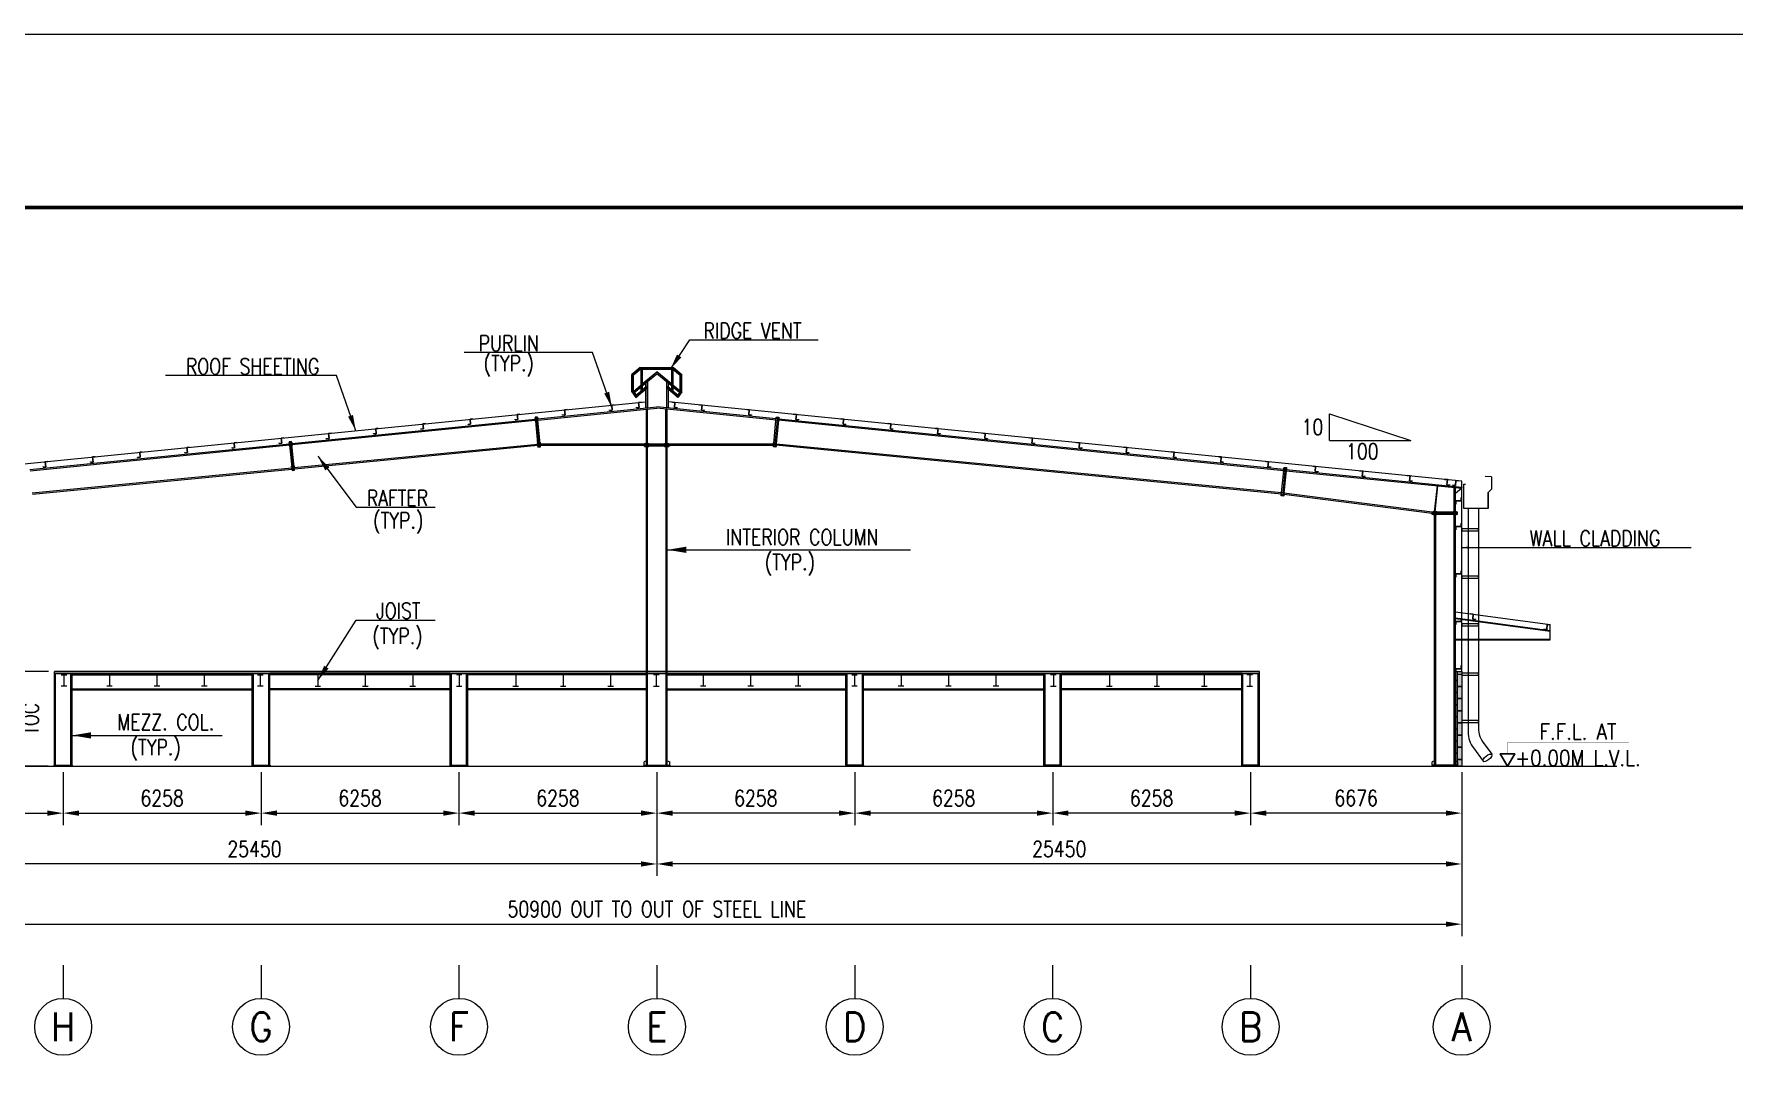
# Model space of a CAD drawing. Header units: millimetres. Extents: x 68421 to 1479662, y -51504 to 144751.
# Drawn here: x 819711 to 873470, y 69623 to 102496 of the extents above; entities that cross this region are included whole.
import ezdxf
from ezdxf.enums import TextEntityAlignment as Align

# ---------------------------------------------------------------- set-up
doc = ezdxf.new("R2010")
doc.units = ezdxf.units.MM
doc.header["$LTSCALE"] = 0.35
doc.header["$MEASUREMENT"] = 0
doc.linetypes.add('CENTER', pattern=[6884.562, 4302.852, -860.57, 860.57, -860.57])
doc.linetypes.add('CONTIN', pattern=[0, 0, 0])
doc.layers.get('0').update_dxf_attribs({"linetype": 'CONTIN'})
doc.layers.get('Defpoints').update_dxf_attribs({"linetype": 'CONTINUOUS'})
doc.layers.add('bORDER', color=1, linetype='CONTINUOUS', lineweight=70)
doc.styles.add('ARIAL', font='arial.ttf', dxfattribs={"width": 0.7})
doc.styles.add('ROMANT', font='simplex.shx')
doc.styles.add('S', font='simplex.shx')
doc.styles.add('SIMPLEX', font='simplex.shx', dxfattribs={"width": 0.8})
doc.dimstyles.new('FOR PLAN', dxfattribs={"dimscale": 115, "dimtxt": 2, "dimasz": 2, "dimexe": 1.5, "dimexo": 0.75, "dimgap": 0.9, "dimtad": 1, "dimdec": 0, "dimzin": 0, "dimdsep": 46, "dimtxsty": 'SIMPLEX', "dimcen": 0.09, "dimclrd": 6, "dimclre": 6, "dimclrt": 7, "dimadec": 0, "dimazin": 0, "dimtfac": 1, "dimtdec": 0, "dimtmove": 0, "dimatfit": 3, "dimfxl": 1, "dimtolj": 1, "dimtzin": 0, "dimlwd": 0, "dimlwe": 0, "dimarcsym": 0})

# ---------------------------------------------------------------- blocks, each defined once
blk = doc.blocks.new('*D24')
at = {"color": 6, "linetype": 'ByBlock', "lineweight": 0}
for p, q in [((813958, 79162), (813958, 73983)), ((864858, 79162), (864858, 73983)), ((814458, 74358), (864358, 74358))]:
    blk.add_line(p, q, dxfattribs=at)
at = {"color": 6, "linetype": 'Continuous', "lineweight": 5}
for points in [[(814458, 74442), (814458, 74275), (813958, 74358)], [(864358, 74275), (864358, 74442), (864858, 74358)]]:
    blk.add_solid(points, dxfattribs=at)
at = {"layer": 'Defpoints', "color": 0, "linetype": 'Continuous', "lineweight": 5}
for p in [(813958, 79349), (864858, 79349), (864858, 74358)]:
    blk.add_point(p, dxfattribs=at)
at = {"color": 7, "linetype": 'Continuous', "lineweight": 0, "insert": (839408, 74833), "char_height": 500, "attachment_point": 5, "style": 'SIMPLEX'}
blk.add_mtext('\\A1;{50900 \\Fsimplex.shx|c1;OUT TO OUT OF STEEL LINE }', dxfattribs=at)
blk = doc.blocks.new('*D25')
at = {"color": 6, "linetype": 'ByBlock', "lineweight": 0}
for p, q in [((839408, 79162), (839408, 75886)), ((864858, 79162), (864858, 75886)), ((864358, 76261), (839908, 76261))]:
    blk.add_line(p, q, dxfattribs=at)
at = {"color": 6, "linetype": 'Continuous', "lineweight": 5}
for points in [[(839908, 76345), (839908, 76178), (839408, 76261)], [(864358, 76178), (864358, 76345), (864858, 76261)]]:
    blk.add_solid(points, dxfattribs=at)
at = {"layer": 'Defpoints', "color": 0, "linetype": 'Continuous', "lineweight": 5}
for p in [(839408, 79349), (864858, 79349), (839408, 76261)]:
    blk.add_point(p, dxfattribs=at)
at = {"color": 7, "linetype": 'Continuous', "lineweight": 0, "insert": (852133, 76736), "char_height": 500, "attachment_point": 5, "style": 'SIMPLEX'}
blk.add_mtext('\\A1;{25450}', dxfattribs=at)
blk = doc.blocks.new('*D26')
at = {"color": 6, "linetype": 'ByBlock', "lineweight": 0}
for p, q in [((813958, 79162), (813958, 75886)), ((839408, 79162), (839408, 75886)), ((838908, 76261), (814458, 76261))]:
    blk.add_line(p, q, dxfattribs=at)
at = {"color": 6, "linetype": 'Continuous', "lineweight": 5}
for points in [[(814458, 76345), (814458, 76178), (813958, 76261)], [(838908, 76178), (838908, 76345), (839408, 76261)]]:
    blk.add_solid(points, dxfattribs=at)
at = {"layer": 'Defpoints', "color": 0, "linetype": 'Continuous', "lineweight": 5}
for p in [(813958, 79349), (839408, 79349), (813958, 76261)]:
    blk.add_point(p, dxfattribs=at)
at = {"color": 7, "linetype": 'Continuous', "lineweight": 0, "insert": (826683, 76736), "char_height": 500, "attachment_point": 5, "style": 'SIMPLEX'}
blk.add_mtext('\\A1;{25450}', dxfattribs=at)
blk = doc.blocks.new('*D27')
at = {"color": 6, "linetype": 'ByBlock', "lineweight": 0}
for p, q in [((858182, 79162), (858182, 77493)), ((864858, 79162), (864858, 77493)), ((864358, 77868), (858682, 77868))]:
    blk.add_line(p, q, dxfattribs=at)
at = {"color": 6, "linetype": 'Continuous', "lineweight": 5}
for points in [[(858682, 77952), (858682, 77785), (858182, 77868)], [(864358, 77785), (864358, 77952), (864858, 77868)]]:
    blk.add_solid(points, dxfattribs=at)
at = {"layer": 'Defpoints', "color": 0, "linetype": 'Continuous', "lineweight": 5}
for p in [(858182, 79349), (864858, 79349), (858182, 77868)]:
    blk.add_point(p, dxfattribs=at)
at = {"color": 7, "linetype": 'Continuous', "lineweight": 0, "insert": (861520, 78343), "char_height": 500, "attachment_point": 5, "style": 'SIMPLEX'}
blk.add_mtext('\\A1;{6676}', dxfattribs=at)
blk = doc.blocks.new('*D28')
at = {"color": 6, "linetype": 'ByBlock', "lineweight": 0}
for p, q in [((851924, 79162), (851924, 77493)), ((858182, 79162), (858182, 77493)), ((857682, 77868), (852424, 77868))]:
    blk.add_line(p, q, dxfattribs=at)
at = {"color": 6, "linetype": 'Continuous', "lineweight": 5}
for points in [[(852424, 77952), (852424, 77785), (851924, 77868)], [(857682, 77785), (857682, 77952), (858182, 77868)]]:
    blk.add_solid(points, dxfattribs=at)
at = {"layer": 'Defpoints', "color": 0, "linetype": 'Continuous', "lineweight": 5}
for p in [(851924, 79349), (858182, 79349), (851924, 77868)]:
    blk.add_point(p, dxfattribs=at)
at = {"color": 7, "linetype": 'Continuous', "lineweight": 0, "insert": (855053, 78343), "char_height": 500, "attachment_point": 5, "style": 'SIMPLEX'}
blk.add_mtext('\\A1;6258', dxfattribs=at)
blk = doc.blocks.new('*D29')
at = {"color": 6, "linetype": 'ByBlock', "lineweight": 0}
for p, q in [((845666, 79162), (845666, 77493)), ((851924, 79162), (851924, 77493)), ((851424, 77868), (846166, 77868))]:
    blk.add_line(p, q, dxfattribs=at)
at = {"color": 6, "linetype": 'Continuous', "lineweight": 5}
for points in [[(846166, 77952), (846166, 77785), (845666, 77868)], [(851424, 77785), (851424, 77952), (851924, 77868)]]:
    blk.add_solid(points, dxfattribs=at)
at = {"layer": 'Defpoints', "color": 0, "linetype": 'Continuous', "lineweight": 5}
for p in [(845666, 79349), (851924, 79349), (845666, 77868)]:
    blk.add_point(p, dxfattribs=at)
at = {"color": 7, "linetype": 'Continuous', "lineweight": 0, "insert": (848795, 78343), "char_height": 500, "attachment_point": 5, "style": 'SIMPLEX'}
blk.add_mtext('\\A1;6258', dxfattribs=at)
blk = doc.blocks.new('*D30')
at = {"color": 6, "linetype": 'ByBlock', "lineweight": 0}
for p, q in [((839408, 79162), (839408, 77493)), ((845666, 79162), (845666, 77493)), ((845166, 77868), (839908, 77868))]:
    blk.add_line(p, q, dxfattribs=at)
at = {"color": 6, "linetype": 'Continuous', "lineweight": 5}
for points in [[(839908, 77952), (839908, 77785), (839408, 77868)], [(845166, 77785), (845166, 77952), (845666, 77868)]]:
    blk.add_solid(points, dxfattribs=at)
at = {"layer": 'Defpoints', "color": 0, "linetype": 'Continuous', "lineweight": 5}
for p in [(839408, 79349), (845666, 79349), (839408, 77868)]:
    blk.add_point(p, dxfattribs=at)
at = {"color": 7, "linetype": 'Continuous', "lineweight": 0, "insert": (842537, 78343), "char_height": 500, "attachment_point": 5, "style": 'SIMPLEX'}
blk.add_mtext('\\A1;6258', dxfattribs=at)
blk = doc.blocks.new('*D31')
at = {"color": 6, "linetype": 'ByBlock', "lineweight": 0}
for p, q in [((813958, 79162), (813958, 77493)), ((820634, 79162), (820634, 77493)), ((814458, 77868), (820134, 77868))]:
    blk.add_line(p, q, dxfattribs=at)
at = {"color": 6, "linetype": 'Continuous', "lineweight": 5}
for points in [[(814458, 77952), (814458, 77785), (813958, 77868)], [(820134, 77785), (820134, 77952), (820634, 77868)]]:
    blk.add_solid(points, dxfattribs=at)
at = {"layer": 'Defpoints', "color": 0, "linetype": 'Continuous', "lineweight": 5}
for p in [(813958, 79349), (820634, 79349), (820634, 77868)]:
    blk.add_point(p, dxfattribs=at)
at = {"color": 7, "linetype": 'Continuous', "lineweight": 0, "insert": (817296, 78343), "char_height": 500, "attachment_point": 5, "style": 'SIMPLEX'}
blk.add_mtext('\\A1;{6676}', dxfattribs=at)
blk = doc.blocks.new('*D32')
at = {"color": 6, "linetype": 'ByBlock', "lineweight": 0}
for p, q in [((820634, 79162), (820634, 77493)), ((826892, 79162), (826892, 77493)), ((821134, 77868), (826392, 77868))]:
    blk.add_line(p, q, dxfattribs=at)
at = {"color": 6, "linetype": 'Continuous', "lineweight": 5}
for points in [[(821134, 77952), (821134, 77785), (820634, 77868)], [(826392, 77785), (826392, 77952), (826892, 77868)]]:
    blk.add_solid(points, dxfattribs=at)
at = {"layer": 'Defpoints', "color": 0, "linetype": 'Continuous', "lineweight": 5}
for p in [(820634, 79349), (826892, 79349), (826892, 77868)]:
    blk.add_point(p, dxfattribs=at)
at = {"color": 7, "linetype": 'Continuous', "lineweight": 0, "insert": (823763, 78343), "char_height": 500, "attachment_point": 5, "style": 'SIMPLEX'}
blk.add_mtext('\\A1;6258', dxfattribs=at)
blk = doc.blocks.new('*D33')
at = {"color": 6, "linetype": 'ByBlock', "lineweight": 0}
for p, q in [((826892, 79162), (826892, 77493)), ((833150, 79162), (833150, 77493)), ((827392, 77868), (832650, 77868))]:
    blk.add_line(p, q, dxfattribs=at)
at = {"color": 6, "linetype": 'Continuous', "lineweight": 5}
for points in [[(827392, 77952), (827392, 77785), (826892, 77868)], [(832650, 77785), (832650, 77952), (833150, 77868)]]:
    blk.add_solid(points, dxfattribs=at)
at = {"layer": 'Defpoints', "color": 0, "linetype": 'Continuous', "lineweight": 5}
for p in [(826892, 79349), (833150, 79349), (833150, 77868)]:
    blk.add_point(p, dxfattribs=at)
at = {"color": 7, "linetype": 'Continuous', "lineweight": 0, "insert": (830021, 78343), "char_height": 500, "attachment_point": 5, "style": 'SIMPLEX'}
blk.add_mtext('\\A1;6258', dxfattribs=at)
blk = doc.blocks.new('*D34')
at = {"color": 6, "linetype": 'ByBlock', "lineweight": 0}
for p, q in [((833150, 79162), (833150, 77493)), ((839408, 79162), (839408, 77493)), ((833650, 77868), (838908, 77868))]:
    blk.add_line(p, q, dxfattribs=at)
at = {"color": 6, "linetype": 'Continuous', "lineweight": 5}
for points in [[(833650, 77952), (833650, 77785), (833150, 77868)], [(838908, 77785), (838908, 77952), (839408, 77868)]]:
    blk.add_solid(points, dxfattribs=at)
at = {"layer": 'Defpoints', "color": 0, "linetype": 'Continuous', "lineweight": 5}
for p in [(833150, 79349), (839408, 79349), (839408, 77868)]:
    blk.add_point(p, dxfattribs=at)
at = {"color": 7, "linetype": 'Continuous', "lineweight": 0, "insert": (836279, 78343), "char_height": 500, "attachment_point": 5, "style": 'SIMPLEX'}
blk.add_mtext('\\A1;6258', dxfattribs=at)
blk = doc.blocks.new('ZCOL')
for p, q in [((10.2, 0), (0, 0)), ((0, 0), (0, -25.4)), ((10.2, -2.5), (10.2, 0)), ((-10.2, -25.4), (-10.2, -22.9)), ((0, -25.4), (-10.2, -25.4))]:
    blk.add_line(p, q)
blk = doc.blocks.new('A$C6AC2533B')
at = {"const_width": 5}
blk.add_lwpolyline([(1, 433), (1, 817), (4182, 817)], dxfattribs=at)
at = {"color": 1}
blk.add_lwpolyline([(1, 0), (251, 433), (-249, 433)], close=True, dxfattribs=at)
blk.add_solid([(-249, 433), (251, 433), (0, 0), (-249, 433)], dxfattribs=at)
blk = doc.blocks.new('A$C30A86DD2')
at = {"color": 1, "lineweight": 20}
for p, q in [((0, 358), (176, 358)), ((176, 0), (0, 0)), ((88, 358), (88, 0))]:
    blk.add_line(p, q, dxfattribs=at)
blk = doc.blocks.new('A1-SHEET')
at = {"layer": 'bORDER', "color": 5, "const_width": 0.75}
blk.add_lwpolyline([(-129.02, 593.98), (-840, 593.98), (-840, 0), (-129.02, 0)], dxfattribs=at)
at = {"style": 'ARIAL'}
for tag, height, p in [('00', 2.28, (-118.81, 164.19)), ('16.DEC.14', 2.28, (-102.91, 164.19)), ('ISSUED_FOR_PROPOSAL', 2.28, (-64.79, 164.19)), ('--', 2.28, (-29.6, 164.19)), ('PMJ', 2.28, (-17.64, 164.19)), ('PMJ', 2.28, (-5.37, 164.19)), ('WAREHOUSE', 3.6, (-65.79, 143.67)), ('GHANA_COMMODITY_EXCHANGE', 3.6, (-62.51, 122.94)), ('CNNN-XXX', 2.28, (-104.32, 22.4)), ('01', 2.28, (-68.58, 22.4)), ('01', 2.28, (-38.97, 22.4)), ('16.DEC.14', 2.28, (-11.38, 22.4)), ('COLUMN_LAYOUT_PLAN', 3.6, (-68.41, 9.17)), ('01', 3.6, (-11.52, 7.45))]:
    blk.add_attdef(tag, text='', height=height, dxfattribs=at).set_placement(p, align=Align.MIDDLE_CENTER)
blk = doc.blocks.new('*D37')
at = {"color": 6, "linetype": 'ByBlock', "lineweight": 0}
for p, q in [((820167, 82349), (818751, 82349)), ((819126, 79849), (819126, 81849)), ((820163, 79349), (818751, 79349))]:
    blk.add_line(p, q, dxfattribs=at)
at = {"color": 6, "linetype": 'Continuous', "lineweight": 5}
for points in [[(819209, 81849), (819042, 81849), (819126, 82349)], [(819042, 79849), (819209, 79849), (819126, 79349)]]:
    blk.add_solid(points, dxfattribs=at)
at = {"layer": 'Defpoints', "color": 0, "linetype": 'Continuous', "lineweight": 5}
for p in [(819126, 82349), (820354, 82349), (820350, 79349)]:
    blk.add_point(p, dxfattribs=at)
at = {"color": 7, "linetype": 'Continuous', "lineweight": 0, "char_height": 500, "attachment_point": 5, "rotation": 90, "style": 'SIMPLEX'}
for s, insert in [('\\A1;{3000', (818651, 80849)), ('TOC}', (819601, 80849))]:
    blk.add_mtext(s, dxfattribs=dict(at, insert=insert))
blk = doc.blocks.new('A$C75F93C69')
at = {"lineweight": 0}
for p, q in [((97, 472), (0, 391)), ((98, 469), (3, 389)), ((104, 454), (18, 382)), ((97, 472), (489, 472)), ((104, 454), (97, 472)), ((98, 469), (488, 469)), ((104, 468), (104, 193)), ((104, 468), (121, 468)), ((119, 468), (119, 193)), ((121, 468), (121, 193)), ((121, 454), (464, 454)), ((121, 280), (293, 424)), ((121, 277), (293, 421)), ((121, 257), (293, 401)), ((464, 280), (293, 424)), ((464, 277), (293, 421)), ((464, 257), (293, 401)), ((464, 468), (464, 193)), ((482, 468), (464, 468)), ((467, 468), (467, 193)), ((482, 454), (489, 472)), ((482, 468), (482, 193)), ((482, 454), (568, 382)), ((488, 469), (583, 389)), ((489, 472), (586, 391)), ((0, 189), (0, 391)), ((18, 382), (0, 391)), ((3, 190), (3, 389)), ((18, 194), (18, 382)), ((18, 193), (104, 265)), ((20, 192), (104, 262)), ((28, 179), (104, 242)), ((52, 132), (178, 238)), ((54, 130), (180, 236)), ((121, 210), (169, 250)), ((159, 289), (159, 242)), ((159, 219), (159, 73)), ((162, 291), (162, 244)), ((162, 221), (162, 0)), ((169, 250), (180, 236)), ((182, 308), (182, 73)), ((404, 308), (404, 73)), ((417, 250), (406, 236)), ((532, 130), (406, 236)), ((534, 132), (408, 238)), ((464, 210), (417, 250)), ((424, 291), (424, 244)), ((424, 221), (424, 0)), ((427, 289), (427, 242)), ((427, 219), (427, 73)), ((568, 194), (482, 265)), ((566, 192), (482, 262)), ((557, 179), (482, 242)), ((568, 382), (586, 391)), ((568, 194), (568, 382)), ((583, 190), (583, 389)), ((586, 189), (586, 391)), ((18, 194), (0, 189)), ((0, 189), (46, 123)), ((3, 190), (48, 125)), ((18, 194), (49, 150)), ((42, 144), (104, 195)), ((42, 144), (54, 130)), ((46, 123), (60, 134)), ((59, 135), (60, 134)), ((121, 193), (104, 193)), ((159, 73), (159, 0)), ((159, 0), (182, 0)), ((182, 73), (182, 0)), ((404, 73), (404, 0)), ((427, 0), (404, 0)), ((427, 73), (427, 0)), ((464, 193), (482, 193)), ((543, 144), (482, 195)), ((526, 135), (525, 134)), ((540, 123), (525, 134)), ((543, 144), (532, 130)), ((568, 194), (537, 150)), ((583, 190), (538, 125)), ((586, 189), (540, 123)), ((568, 194), (586, 189))]:
    blk.add_line(p, q, dxfattribs=at)

msp = doc.modelspace()

# ---------------------------------------------------------------- hatches: boundary and pattern name
at = {"linetype": 'Continuous', "lineweight": 0}
h = msp.add_hatch(dxfattribs=at)
h.set_pattern_fill('CHECKERED', color=251, scale=25)
h.set_pattern_definition([(0, (5567.81, -51890.243), (25, 25), [25, -25]), (90, (5580.31, -51877.743), (-25, 25), [25, -25])])
h.paths.add_polyline_path([(858461.34809, 82278.86676), (820354.24786, 82278.86676), (820354.24788, 82349.20187), (858461.34809, 82349.20187)])
h = msp.add_hatch(dxfattribs=at)
h.set_pattern_fill('CHECKERED', color=251, scale=25)
h.set_pattern_definition([(0, (5567.798, -35342.798), (25, 25), [25, -25]), (90, (5580.298, -35330.298), (-25, 25), [25, -25])])
h.paths.add_polyline_path([(820963.34954, 82278.86269), (827186.98411, 82278.86269)], flags=16)
h = msp.add_hatch(dxfattribs=at)
h.set_pattern_fill('CHECKERED', color=251, scale=25, angle=180)
h.set_pattern_definition([(180, (1673247.798, -35342.798), (-25, 25), [25, -25]), (90, (1673235.298, -35330.298), (25, 25), [25, -25])])
h.paths.add_polyline_path([(857852.24643, 82278.86269), (851628.61186, 82278.86269)], flags=16)
at = {"lineweight": 0}
msp.add_hatch(color=254, dxfattribs=at).paths.add_polyline_path([(864657.78451, 79349.20187), (864657.78451, 82349.20187), (864857.79799, 82349.20187), (864857.79799, 79349.20187)])
h = msp.add_hatch(dxfattribs=at)
h.set_pattern_fill('AR-B816C', color=252, scale=24, angle=90, style=0)
h.set_pattern_definition([(90, (1722761.45, -297895.15), (192, 192), [375, -9]), (90, (1722770.45, -298087.15), (192, 192), [375, -9]), (7e-15, (1722761.45, -297895.15), (192, -192), [-201, 183]), (7e-15, (1722761.45, -297904.15), (192, -192), [-201, 183])])
h.paths.add_polyline_path([(864857.79799, 82349.20187), (864857.79799, 79349.20187), (864657.78451, 79349.20187), (864657.78451, 82349.20187)])

# ---------------------------------------------------------------- linework, layer by layer
at = {"color": 5, "lineweight": 0}
for p, q in [((813957.79799, 88364.10604), (839047.79799, 90873.1064)), ((864857.79799, 88364.10604), (839767.79799, 90873.1064)), ((864857.79799, 82349.20187), (864857.79799, 88364.10604))]:
    msp.add_line(p, q, dxfattribs=at)
at = {"lineweight": 0}
for p, q in [((827862.21091, 89553.54782), (835560.22464, 90323.3479)), ((835659.42017, 90352.76834), (835533.05005, 90340.13064)), ((835630.35474, 90388.15204), (835554.53296, 90380.56904)), ((835554.53296, 90380.56904), (835648.04175, 89440.48114)), ((835592.44458, 90384.36104), (835685.9524, 89444.27224)), ((835723.86353, 89448.06424), (835630.35474, 90388.15204)), ((835636.0465, 90330.93008), (839407.79799, 90708.10459)), ((835639.81724, 90293.021), (839407.79799, 90669.81917)), ((839078.25019, 89541.61935), (839078.25053, 90631.86441)), ((839116.35019, 89541.61935), (839116.35053, 90635.67441)), ((843179.54947, 90330.93008), (839407.79799, 90708.10459)), ((843175.77873, 90293.021), (839407.79799, 90669.81917)), ((839693.65089, 89541.61935), (839693.65055, 90635.67441)), ((839731.75088, 89541.61935), (839731.75054, 90631.86441)), ((843091.73244, 89448.06424), (843185.24123, 90388.15204)), ((843223.15139, 90384.36104), (843129.64357, 89444.27224)), ((843156.1758, 90352.76834), (843282.54592, 90340.13064)), ((843261.06301, 90380.56904), (843167.55422, 89440.48114)), ((843185.24123, 90388.15204), (843261.06301, 90380.56904)), ((859233.8337, 88725.50435), (843255.37133, 90323.3479)), ((827866.05163, 89515.64425), (835563.99538, 90285.43881)), ((835667.00269, 90276.94504), (835540.63208, 90264.30834)), ((843148.59328, 90276.94504), (843274.96389, 90264.30834)), ((859229.99282, 88687.5992), (843251.60059, 90285.43881)), ((819581.76227, 88725.50435), (827786.38905, 89545.96565)), ((819585.60315, 88687.5992), (827790.22977, 89508.06206)), ((827939.60611, 88789.7451), (835638.71129, 89534.28464)), ((827943.44596, 88751.85015), (835642.47997, 89496.39625)), ((835737.76441, 89564.32394), (835611.39429, 89551.68724)), ((835745.34644, 89488.50264), (835618.97681, 89475.86494)), ((835648.04175, 89440.48114), (835723.86353, 89448.06424)), ((839078.24698, 79387.30182), (839078.25017, 89466.1844)), ((839116.34697, 79387.30183), (839116.35016, 89466.1844)), ((839699.24888, 79387.3019), (839699.25123, 89466.1844)), ((839737.34887, 79387.3019), (839737.35124, 89466.1844)), ((843070.24953, 89488.50264), (843196.61916, 89475.86494)), ((843077.83156, 89564.32394), (843204.20168, 89551.68724)), ((843167.55422, 89440.48114), (843091.73244, 89448.06424)), ((859155.26076, 87950.82007), (843173.116, 89496.39625)), ((859159.05226, 87988.73417), (843176.88468, 89534.28464)), ((819656.54372, 87988.73417), (827863.75917, 88782.41035)), ((819660.33522, 87950.82007), (827867.59903, 88744.51526)), ((859149.62111, 87894.42167), (859241.1299, 88797.50947)), ((859279.04006, 88793.71847), (859187.53224, 87890.62967)), ((859212.06447, 88762.12577), (859338.43459, 88749.48807)), ((859316.95168, 88789.92647), (859225.44289, 87886.83857)), ((859241.1299, 88797.50947), (859316.95168, 88789.92647)), ((864857.79799, 88163.10887), (859309.65557, 88717.92218)), ((859204.48195, 88686.30247), (859330.85256, 88673.66577)), ((864857.79799, 88124.81855), (859305.81468, 88680.01701)), ((864078.76405, 88211.89137), (863993.02419, 87390.06127)), ((864018.24257, 87387.02907), (864103.98232, 88208.85907)), ((859128.1382, 87934.86007), (859254.50783, 87922.22237)), ((859135.72023, 88010.68137), (859262.09035, 87998.04467)), ((859225.44289, 87886.83857), (859149.62111, 87894.42167)), ((863928.59413, 87342.4503), (859230.90676, 87941.47927)), ((863928.59413, 87381.02509), (859234.70412, 87979.45287)), ((864619.69426, 87387.30247), (864619.69826, 88148.62853)), ((864657.79426, 87387.30247), (864657.79827, 88144.81853)), ((863928.59413, 87387.30147), (864714.94423, 87387.30247)), ((863928.59413, 87311.10227), (863928.59413, 87387.30147)), ((864714.94426, 87349.20287), (863928.59413, 87349.20187)), ((864714.94429, 87311.10227), (863928.59413, 87311.10227)), ((863969.99416, 87412.70187), (863969.99428, 87285.70187)), ((863998.69609, 79387.30194), (863998.69426, 87311.10227)), ((864036.79609, 79387.30194), (864036.79426, 87311.10227)), ((864052.31923, 87412.70287), (864052.31929, 87285.70287)), ((864600.64421, 87412.70287), (864600.6443, 87285.70287)), ((864619.6961, 85412.30197), (864619.69426, 87311.10227)), ((864657.79609, 85412.30197), (864657.79426, 87311.10227)), ((864676.84422, 87412.70287), (864676.8443, 87285.70287)), ((864714.94423, 87387.30247), (864714.94429, 87311.10227)), ((864619.69799, 79387.30187), (864619.6961, 85445.10177)), ((864657.79799, 79387.30186), (864657.79609, 85445.10177)), ((820354.24698, 79387.30182), (820354.24788, 82349.20187)), ((820392.34697, 79387.30183), (820392.34787, 82278.8627)), ((820875.24888, 79387.3019), (820875.24955, 82278.86269)), ((820913.34887, 79387.3019), (820913.34954, 82278.86269)), ((820913.34954, 82278.86269), (826612.24788, 82278.86269)), ((826612.24698, 79387.30182), (826612.24788, 82278.86269)), ((826650.34697, 79387.30183), (826650.34787, 82278.86269)), ((827133.24888, 79387.3019), (827133.24955, 82278.86269)), ((832870.24643, 82278.86269), (827171.34809, 82278.86269)), ((827171.34887, 79387.3019), (827171.34954, 82278.86269)), ((832870.24698, 79387.30182), (832870.24788, 82278.86676)), ((832908.34697, 79387.30183), (832908.34787, 82278.86676)), ((833391.24888, 79387.3019), (833391.24955, 82278.86676)), ((833429.34887, 79387.3019), (833429.34956, 82278.86676)), ((845386.2471, 79387.3019), (845386.24641, 82278.86676)), ((845424.34709, 79387.3019), (845424.34642, 82278.86676)), ((845907.249, 79387.30183), (845907.2481, 82278.86676)), ((845945.34899, 79387.30182), (845945.34809, 82278.86676)), ((845945.34954, 82278.86269), (851644.24788, 82278.86269)), ((851644.2471, 79387.3019), (851644.24643, 82278.86269)), ((851682.34709, 79387.3019), (851682.34642, 82278.86269)), ((852165.249, 79387.30183), (852165.2481, 82278.86269)), ((852203.34899, 79387.30182), (852203.34809, 82278.86269)), ((857902.24643, 82278.86269), (852203.34809, 82278.86269)), ((857902.2471, 79387.3019), (857902.24643, 82278.86269)), ((857940.34709, 79387.3019), (857940.34642, 82278.86269)), ((858423.249, 79387.30183), (858423.2481, 82278.8627)), ((858461.34899, 79387.30182), (858461.34809, 82278.8627)), ((820913.34942, 81762.86667), (826612.24772, 81762.86667)), ((820913.34943, 81800.96677), (826612.24773, 81800.96677)), ((820913.34953, 82240.76267), (826612.24787, 82240.76267)), ((832870.24644, 82240.76267), (827171.3481, 82240.76267)), ((832870.24654, 81800.96677), (827171.34824, 81800.96677)), ((832870.24655, 81762.86667), (827171.34825, 81762.86667)), ((839080.31056, 82240.76118), (833429.3481, 82240.76118)), ((839078.24773, 81800.96528), (833429.34824, 81800.96528)), ((839078.24772, 81762.86518), (833429.34825, 81762.86518)), ((839735.28541, 82240.76118), (845386.24787, 82240.76118)), ((839737.34824, 81800.96528), (845386.24773, 81800.96528)), ((839737.34825, 81762.86518), (845386.24772, 81762.86518)), ((845945.34942, 81762.86667), (851644.24772, 81762.86667)), ((845945.34943, 81800.96677), (851644.24773, 81800.96677)), ((845945.34953, 82240.76267), (851644.24787, 82240.76267)), ((857902.24644, 82240.76267), (852203.3481, 82240.76267)), ((857902.24654, 81800.96677), (852203.34824, 81800.96677)), ((857902.24655, 81762.86667), (852203.34825, 81762.86667)), ((839078.24706, 79521.1187), (839002.04701, 79488.90182)), ((839002.04701, 79387.30183), (839002.04701, 79488.90182)), ((839002.04701, 79387.30183), (839813.54896, 79387.30191)), ((839002.04701, 79349.20183), (839002.04701, 79387.30183)), ((839813.54896, 79349.20191), (839002.04701, 79349.20183)), ((839078.24698, 79387.30182), (839737.34889, 79387.30191)), ((839737.34889, 79521.11875), (839813.54896, 79488.90191)), ((839813.54896, 79387.30191), (839813.54896, 79488.90191)), ((839813.54896, 79387.30191), (839813.54896, 79349.20191)), ((863998.69607, 79521.11879), (863922.496, 79488.90195)), ((863922.496, 79387.30195), (863922.496, 79488.90195)), ((864733.99796, 79387.30187), (863922.496, 79387.30195)), ((863922.496, 79387.30195), (863922.496, 79349.20195)), ((863922.496, 79349.20195), (864733.99796, 79349.20187)), ((864657.79799, 79387.30186), (863998.69607, 79387.30196)), ((864657.79791, 79521.11874), (864733.99796, 79488.90187)), ((864733.99796, 79387.30187), (864733.99796, 79488.90187)), ((864733.99796, 79349.20187), (864733.99796, 79387.30187))]:
    msp.add_line(p, q, dxfattribs=at)
at = {"extrusion": (0, 0, -1)}
for p, q in [((834927.56097, 90317.35582), (834929.17193, 90301.24616)), ((834993.93891, 90470.43035), (835074.81553, 90478.51801)), ((835010.04856, 90309.33382), (834993.93891, 90470.43035)), ((835074.81553, 90478.51801), (835076.4265, 90462.40835)), ((834929.17193, 90301.24616), (835010.04856, 90309.33382))]:
    msp.add_line(p, q, dxfattribs=at)
at = {"linetype": 'Continuous', "lineweight": 0}
for p, q in [((835718.30946, 89541.97733), (843101.0738, 89541.97733)), ((835718.30946, 89503.90187), (843097.28651, 89503.90187)), ((839041.79799, 89440.40187), (839041.79799, 89567.40187)), ((839140.79799, 89440.40187), (839140.79799, 89567.40187)), ((839674.79799, 89440.40187), (839674.79799, 89567.40187)), ((839773.79799, 89440.40187), (839773.79799, 89567.40187)), ((864854.00686, 88125.19766), (864657.79747, 87968.66874)), ((864857.79799, 88163.10887), (864854.00686, 88125.19766)), ((813957.79799, 79349.20187), (864857.79799, 79349.20187)), ((864857.79799, 79349.20187), (869768.70717, 79349.20187))]:
    msp.add_line(p, q, dxfattribs=at)
at = {"color": 4, "linetype": 'Continuous', "lineweight": 0}
for p, q in [((864926.60706, 87502.58497), (864926.60706, 88268.59741)), ((865802.03254, 88501.83858), (865602.15359, 88512.31379)), ((865802.03254, 88501.83858), (865802.03254, 88112.65171)), ((865690.83628, 88001.45545), (865802.03254, 88112.65171)), ((865690.83628, 88001.45545), (865690.83628, 87502.58497)), ((865690.83628, 87502.58497), (865690.83628, 88001.45545)), ((865061.06944, 87502.58497), (865061.06944, 80565.1114)), ((865389.16996, 87502.58497), (865389.16996, 80565.1114)), ((865061.06944, 80565.1114), (865061.06944, 80428.5386)), ((865231.61977, 79927.02111), (865535.19699, 79507.04204)), ((865567.14861, 80054.08044), (865807.16771, 79728.24666))]:
    msp.add_line(p, q, dxfattribs=at)
at = {"linetype": 'CENTER', "lineweight": 0, "ltscale": 100}
msp.add_line((864926.60706, 88268.59741), (864979.80149, 88263.27797), dxfattribs=at)
at = {"color": 251, "linetype": 'Continuous', "lineweight": 0}
msp.add_line((820354.24788, 82349.20187), (858461.34809, 82349.20187), dxfattribs=at)
at = {"color": 1, "linetype": 'ByBlock', "lineweight": 0}
for p, q in [((820633.79799, 73058.20187), (820633.79799, 72013.46719)), ((826891.79799, 73058.20187), (826891.79799, 72013.46719)), ((833149.79799, 73058.20187), (833149.79799, 72013.46719)), ((839407.79799, 73058.20187), (839407.79799, 72013.46719)), ((845665.79799, 73058.20187), (845665.79799, 72013.46719)), ((851923.79799, 73058.20187), (851923.79799, 72013.46719)), ((858181.79799, 73058.20187), (858181.79799, 72013.46719)), ((864857.79799, 73058.20187), (864857.79799, 72013.46719))]:
    msp.add_line(p, q, dxfattribs=at)
at = {"linetype": 'Continuous', "lineweight": 0}
for points in [[(839004.33927, 89541.61935), (839805.66181, 89541.61935), (839805.66181, 89466.1844), (839004.33927, 89466.1844)], [(820350.24698, 79387.30183), (820918.60482, 79387.30183), (820918.60482, 79349.20187), (820350.24698, 79349.20187)], [(826608.24698, 79387.30183), (827176.60482, 79387.30183), (827176.60482, 79349.20187), (826608.24698, 79349.20187)], [(832866.24698, 79387.30183), (833434.60482, 79387.30183), (833434.60482, 79349.20187), (832866.24698, 79349.20187)], [(845949.34899, 79387.30183), (845380.99115, 79387.30183), (845380.99115, 79349.20187), (845949.34899, 79349.20187)], [(852207.34899, 79387.30183), (851638.99115, 79387.30183), (851638.99115, 79349.20187), (852207.34899, 79349.20187)], [(858465.34899, 79387.30183), (857896.99115, 79387.30183), (857896.99115, 79349.20187), (858465.34899, 79349.20187)]]:
    msp.add_lwpolyline(points, close=True, dxfattribs=at)
at = {"color": 4, "linetype": 'Continuous', "lineweight": 0}
msp.add_lwpolyline([(865690.83628, 87502.58497), (864926.60706, 87502.58497)], dxfattribs=at)
at = {"color": 5, "linetype": 'CENTER', "lineweight": 0, "ltscale": 100}
for points in [[(865389.16931, 86854.7707), (864857.79917, 86854.77039), (864857.79917, 86790.39189), (865389.16931, 86790.3922)], [(865389.16931, 85354.7707), (864857.79917, 85354.77039), (864857.79917, 85290.39189), (865389.16931, 85290.3922)], [(865389.16931, 83854.7707), (864857.79917, 83854.77039), (864857.79917, 83790.39189), (865389.16931, 83790.3922)], [(865389.16931, 82293.7707), (864857.79917, 82293.77039), (864857.79917, 82229.39189), (865389.16931, 82229.3922)], [(865389.16931, 80800.7707), (864857.79917, 80800.77039), (864857.79917, 80736.39189), (865389.16931, 80736.3922)]]:
    msp.add_lwpolyline(points, close=True, dxfattribs=at)
at = {"color": 251, "linetype": 'Continuous', "lineweight": 0}
for points in [[(820354.24786, 82278.86676), (858461.34809, 82278.86676)], [(858461.34809, 82349.20187), (820354.24788, 82349.20187)]]:
    msp.add_lwpolyline(points, dxfattribs=at)
at = {"color": 252, "lineweight": 0}
msp.add_lwpolyline([(864857.79799, 82349.20187), (864857.79799, 79349.20187), (864657.78451, 79349.20187), (864657.78451, 82349.20187)], close=True, dxfattribs=at)
at = {"color": 1, "linetype": 'ByBlock', "lineweight": 0}
for centre in [(820633.79799, 71113.46719), (826891.79799, 71113.46719), (833149.79799, 71113.46719), (839407.79799, 71113.46719), (845665.79799, 71113.46719), (851923.79799, 71113.46719), (858181.79799, 71113.46719), (864857.79799, 71113.46719)]:
    msp.add_circle(centre, 900, dxfattribs=at)
at = {"color": 4, "linetype": 'Continuous', "lineweight": 0}
for centre, end in [((865883.72163, 80428.5386), 217.563108779), ((866211.82214, 80565.1114), 218.403767146)]:
    msp.add_arc(centre, 822.65219, 180, end, dxfattribs=at)
msp.add_ellipse((865672.54885, 79615.92049), major_axis=(-137.35186, -108.87845), ratio=0.3921056148, dxfattribs=at)

# ---------------------------------------------------------------- block references
at = {"lineweight": 0, "yscale": -6.3740158, "zscale": -6.3740158}
for p, xscale, rotation in [((838842.82346, 90689.90146), -8, 5.710591760000002), ((839962.79018, 90690.89969), 8, 354.2894082399999), ((833517.49277, 90160.07823), -8, 5.710591760000002), ((836502.60434, 90458.58942), -8, 5.710591760000002), ((837995.16012, 90607.84502), -8, 5.710591760000002), ((840820.43585, 90607.84502), 8, 354.2894082399999), ((842312.99163, 90458.58942), 8, 354.2894082399999), ((843805.54741, 90309.33382), 8, 354.2894082399999), ((845298.1032, 90160.07823), 8, 354.2894082399999), ((829039.82542, 89712.31143), -8, 5.710591760000002), ((830532.38121, 89861.56703), -8, 5.710591760000002), ((832024.93699, 90010.82263), -8, 5.710591760000002), ((846790.65898, 90010.82263), 8, 354.2894082399999), ((848283.21476, 89861.56703), 8, 354.2894082399999), ((849775.77055, 89712.31143), 8, 354.2894082399999), ((823069.60229, 89115.28903), -8, 5.710591760000002), ((824562.15807, 89264.54463), -8, 5.710591760000002), ((826054.71386, 89413.80023), -8, 5.710591760000002), ((827547.26964, 89563.05583), -8, 5.710591760000002), ((851268.32633, 89563.05583), 8, 354.2894082399999), ((852760.88211, 89413.80023), 8, 354.2894082399999), ((854253.4379, 89264.54463), 8, 354.2894082399999), ((855745.99368, 89115.28903), 8, 354.2894082399999), ((820084.49072, 88816.77783), -8, 5.710591760000002), ((821577.04651, 88966.03343), -8, 5.710591760000002), ((857238.54946, 88966.03343), 8, 354.2894082399999), ((858731.10525, 88816.77783), 8, 354.2894082399999), ((860223.66103, 88667.52223), 8, 354.2894082399999), ((861716.21681, 88518.26663), 8, 354.2894082399999), ((863208.7726, 88369.01103), 8, 354.2894082399999), ((864388.93883, 88248.28448), 8, 354.2894082399999), ((864659.56121, 88221.22224), -8, 354.289403875994), ((864676.84561, 87739.20187), 7.999999999999995, 270.0000153000001), ((864676.84561, 86929.20187), 7.999999999999995, 270.0000153000001), ((864676.84607, 85429.20187), 7.999999999999995, 270.0000153000001), ((864676.84654, 83929.20187), 7.999999999999995, 270.0000153000001), ((864676.84701, 82429.20187), 7.999999999999995, 270.0000153000001)]:
    msp.add_blockref('ZCOL', p, dxfattribs=dict(at, xscale=xscale, rotation=rotation))
at = {"color": 0, "lineweight": 0, "ltscale": 0.1}
for p in [(820570.63335, 81882.57707), (822008.63335, 81882.57707), (823508.63335, 81882.57707), (825008.63335, 81882.57707), (826779.63335, 81882.57707), (840782.63335, 81882.57559), (842282.63335, 81882.57559), (843782.63335, 81882.57559), (845570.63335, 81882.57707), (847040.63335, 81882.57707), (848540.63335, 81882.57707), (850040.63335, 81882.57707)]:
    msp.add_blockref('A$C30A86DD2', p, dxfattribs=at)
at = {"color": 0, "lineweight": 0, "ltscale": 0.1, "xscale": -1}
for p in [(828774.96262, 81882.57707), (830274.96262, 81882.57707), (831774.96262, 81882.57707), (833244.96262, 81882.57707), (835032.96262, 81882.57559), (836532.96262, 81882.57559), (838032.96262, 81882.57559), (839477.96262, 81882.57559), (852035.96262, 81882.57707), (853806.96262, 81882.57707), (855306.96262, 81882.57707), (856806.96262, 81882.57707), (858244.96262, 81882.57707)]:
    msp.add_blockref('A$C30A86DD2', p, dxfattribs=at)
at = {"lineweight": 0, "xscale": 0.918957695634956, "yscale": 0.918957695634956, "zscale": 0.918957695634956}
msp.add_blockref('A$C6AC2533B', (866307.63603, 79349.20187), dxfattribs=at)

# ---------------------------------------------------------------- texts
at = {"linetype": 'ByBlock', "lineweight": 0, "style": 'S', "width": 0.9}
for s, p in [('H', (820633.79799, 71113.46719)), ('G', (826891.79799, 71113.46719)), ('F', (833149.79799, 71113.46719)), ('E', (839407.79799, 71113.46719)), ('D', (845665.79799, 71113.46719)), ('C', (851923.79799, 71113.46719)), ('B', (858181.79799, 71113.46719)), ('A', (864857.79799, 71113.46719))]:
    msp.add_text(s, height=900, dxfattribs=at).set_placement(p, align=Align.MIDDLE_CENTER)
at = {"color": 7, "linetype": 'ByBlock', "lineweight": 0, "char_height": 500, "attachment_point": 5, "style": 'SIMPLEX'}
for s, insert in [('{\\A1;INTERIOR COLUMN}', (844007.33612, 86591.53678)), ('{\\A1;(TYP.)}', (843615.33612, 85715.53678))]:
    msp.add_mtext(s, dxfattribs=dict(at, insert=insert))
at = {"lineweight": 0, "insert": (868535.79268, 80027.42947), "char_height": 500, "attachment_point": 5, "style": 'ROMANT'}
msp.add_mtext('{\\W0.85;F.F.L. AT\\P+0.00M L.V.L.}', dxfattribs=at)

# ---------------------------------------------------------------- dimensions: what is measured, and where the dimension line sits
at = {"linetype": 'ByBlock', "lineweight": 0}
for base, p1, p2, text, picture, middle in [((864857.79799, 74358.20187), (813957.79799, 79349.20187), (864857.79799, 79349.20187), '{<> \\Fsimplex.shx|c1;OUT TO OUT OF STEEL LINE }', '*D24', (839407.79799, 74833.20187)), ((813957.79799, 76261.20187), (839408.4259, 79349.20187), (813957.79799, 79349.20187), '{25450}', '*D26', (826683.11194, 76736.20187)), ((839408.4259, 76261.20187), (864857.79799, 79349.20187), (839408.4259, 79349.20187), '{25450}', '*D25', (852133.11194, 76736.20187)), ((858182.4259, 77868.20187), (864857.79799, 79349.20187), (858182.4259, 79349.20187), '{6676}', '*D27', (861520.11194, 78343.20187))]:
    dim = msp.add_linear_dim(base=base, p1=p1, p2=p2, angle=180, text=text, dimstyle='FOR PLAN', override={"dimscale": 250, "dimtxsty": 'SIMPLEX'}, dxfattribs=at)
    dim.commit()
    dim.dimension.update_dxf_attribs({"geometry": picture, "text_midpoint": middle})
dim = msp.add_linear_dim(base=(820634.4259, 77868.20187), p1=(813957.79799, 79349.20187), p2=(820634.4259, 79349.20187), text='{6676}', dimstyle='FOR PLAN', override={"dimscale": 250, "dimtxsty": 'SIMPLEX'}, dxfattribs=at)
dim.commit()
dim.dimension.update_dxf_attribs({"geometry": '*D31', "text_midpoint": (817296.11194, 78343.20187)})
for base, p1, p2, picture, middle in [((826892.4259, 77868.20187), (820634.4259, 79349.20187), (826892.4259, 79349.20187), '*D32', (823763.4259, 78343.20187)), ((833150.4259, 77868.20187), (826892.4259, 79349.20187), (833150.4259, 79349.20187), '*D33', (830021.4259, 78343.20187)), ((839408.4259, 77868.20187), (833150.4259, 79349.20187), (839408.4259, 79349.20187), '*D34', (836279.4259, 78343.20187))]:
    dim = msp.add_linear_dim(base=base, p1=p1, p2=p2, dimstyle='FOR PLAN', override={"dimscale": 250}, dxfattribs=at)
    dim.commit()
    dim.dimension.update_dxf_attribs({"geometry": picture, "text_midpoint": middle})
for base, p1, p2, picture, middle in [((839408.4259, 77868.20187), (845666.4259, 79349.20187), (839408.4259, 79349.20187), '*D30', (842537.4259, 78343.20187)), ((845666.4259, 77868.20187), (851924.4259, 79349.20187), (845666.4259, 79349.20187), '*D29', (848795.4259, 78343.20187)), ((851924.4259, 77868.20187), (858182.4259, 79349.20187), (851924.4259, 79349.20187), '*D28', (855053.4259, 78343.20187))]:
    dim = msp.add_linear_dim(base=base, p1=p1, p2=p2, angle=180, dimstyle='FOR PLAN', override={"dimscale": 250}, dxfattribs=at)
    dim.commit()
    dim.dimension.update_dxf_attribs({"geometry": picture, "text_midpoint": middle})

# ---------------------------------------------------------------- leaders
msp.add_leader([(839737.35045, 86191.53678), (847431.79799, 86191.53678)], dimstyle='FOR PLAN', override={"dimscale": 300}, dxfattribs=at)

# ---------------------------------------------------------------- next in the draw order: block references
at = {"lineweight": 0, "xscale": 148.5382849105413, "yscale": 148.5382849105413, "zscale": 148.5382849105413}
msp.add_blockref('A1-SHEET', (905893.15932, 8786), dxfattribs=at)

# ---------------------------------------------------------------- next in the draw order: linework, layer by layer
at = {"linetype": 'Continuous', "lineweight": 0}
for p, q in [((860683.29844, 89647.72629), (860683.29844, 90493.39042)), ((860683.29844, 90493.39042), (863255.49564, 89647.72629)), ((860683.29844, 89647.72629), (863255.49564, 89647.72629)), ((858461.34809, 82278.86269), (858461.34809, 82349.20187))]:
    msp.add_line(p, q, dxfattribs=at)
at = {"lineweight": 0}
for p, q in [((827885.48484, 89575.31971), (827759.11472, 89562.68201)), ((827893.06736, 89499.49641), (827766.69675, 89486.85971)), ((827856.41941, 89610.70341), (827780.59763, 89603.12041)), ((827780.59763, 89603.12041), (827872.10642, 88700.03251)), ((827818.50925, 89606.91241), (827910.01707, 88703.82361)), ((827947.9282, 88707.61561), (827856.41941, 89610.70341)), ((827961.82908, 88823.87531), (827835.45896, 88811.23861)), ((827969.41111, 88748.05401), (827843.04148, 88735.41631)), ((827872.10642, 88700.03251), (827947.9282, 88707.61561))]:
    msp.add_line(p, q, dxfattribs=at)
at = {"color": 5, "lineweight": 0}
msp.add_line((864657.79675, 84234.98795), (867657.79675, 83833.72552), dxfattribs=at)
at = {"color": 7, "lineweight": 0}
for p, q in [((864657.79675, 84040.64826), (867657.79675, 83640.64826)), ((864657.79675, 84020.54851), (867657.79675, 83620.54851)), ((864657.79675, 83369.20187), (867655.79675, 83369.20187)), ((864657.79675, 83349.20187), (867657.79675, 83349.20187))]:
    msp.add_line(p, q, dxfattribs=at)
at = {"color": 5, "linetype": 'Continuous', "lineweight": 0}
msp.add_line((867657.79675, 83640.64826), (867657.79675, 83833.72552), dxfattribs=at)
at = {"color": 0, "linetype": 'Continuous', "lineweight": 0}
msp.add_line((867657.79675, 83349.20187), (867657.79675, 83640.64826), dxfattribs=at)
at = {"linetype": 'Continuous', "lineweight": 5}
msp.add_lwpolyline([(554137, 102496), (923742, 102496), (923742, -4942), (554137, -4942)], close=True, dxfattribs=at)

# ---------------------------------------------------------------- next in the draw order: block references
at = {"lineweight": 0, "xscale": 2.694378106561126, "yscale": 2.694378106561126, "zscale": 2.694378106561126}
msp.add_blockref('A$C75F93C69', (838618.58198, 90678.90307), dxfattribs=at)
at = {"lineweight": 0}
for p, xscale, yscale, zscale, rotation in [((865209.33577, 83999.33102), 7.999999999999971, -6.3740158, -6.3740158, 354.2894063000001), ((867547.92458, 83668.57216), -7.999999999999968, -6.3740029, -6.3740029, 354.2894062999999)]:
    msp.add_blockref('ZCOL', p, dxfattribs=dict(at, xscale=xscale, yscale=yscale, zscale=zscale, rotation=rotation))

# ---------------------------------------------------------------- next in the draw order: texts
at = {"color": 7, "linetype": 'ByBlock', "lineweight": 0, "char_height": 500, "attachment_point": 5, "style": 'SIMPLEX'}
for s, insert in [('{\\A1;RIDGE VENT}', (842434.81867, 93117.36287)), ('{\\A1;PURLIN}', (834725.54726, 92719.64975)), ('{\\A1;ROOF SHEETING}', (826624.15513, 91988.15425)), ('{\\A1;(TYP.)}', (834725.54726, 92005.64975)), ('{\\A1;10}', (860138.40171, 90074.17989)), ('{\\A1;100}', (861715.12714, 89301.9215)), ('{\\A1;RAFTER}', (831205.65513, 87830.15425)), ('{\\A1;(TYP.)}', (831230.65513, 87036.15425)), ('{\\A1;WALL CLADDING}', (869075.94084, 86553.17384)), ('{\\A1;JOIST}', (831230.65513, 84263.24949)), ('{\\A1;(TYP.)}', (831205.65513, 83384.24949)), ('{\\A1;MEZZ. COL.}', (823876.50211, 80743.46747)), ('{\\A1;(TYP.)}', (823560.50211, 79867.46747))]:
    msp.add_mtext(s, dxfattribs=dict(at, insert=insert))

# ---------------------------------------------------------------- next in the draw order: dimensions: what is measured, and where the dimension line sits
at = {"linetype": 'ByBlock', "lineweight": 0}
dim = msp.add_linear_dim(base=(819125.6259, 82349.20187), p1=(820350.24698, 79349.20187), p2=(820354.24788, 82349.20187), angle=90, text='{<>\\XTOC}', dimstyle='FOR PLAN', override={"dimscale": 250, "dimtxsty": 'SIMPLEX'}, dxfattribs=at)
dim.commit()
dim.dimension.update_dxf_attribs({"geometry": '*D37', "text_midpoint": (819125.6259, 80849.20187)})

# ---------------------------------------------------------------- next in the draw order: leaders
for points, override in [([(839836.26063, 91903.1064), (840448.17581, 92826.41049), (844513.17581, 92826.41049)], {"dimscale": 250}), ([(837987.1053, 90688.39329), (837375.19011, 92428.69737), (833310.19011, 92428.69737)], {"dimscale": 250}), ([(829885.71317, 89956.89779), (829273.79799, 91697.20187), (823871.79799, 91697.20187)], {"dimscale": 250}), ([(828686.84455, 89150.79205), (829897.79799, 87539.20187), (832395.79799, 87539.20187)], {"dimscale": 250}), ([(828686.84455, 82061.61169), (829897.79799, 83966.20187), (832395.79799, 83966.20187)], {"dimscale": 250}), ([(820913.34909, 80324.61032), (825662.79799, 80324.61032)], {"dimscale": 300})]:
    msp.add_leader(points, dimstyle='FOR PLAN', override=override, dxfattribs=at)
at = {"linetype": 'Continuous', "lineweight": 0}
msp.add_leader([(864857.79799, 86262.22146), (872113.79799, 86262.22146)], dimstyle='FOR PLAN', override={"dimgap": 0.9, "dimtad": 0}, dxfattribs=at)

doc.saveas('drawing.dxf')
